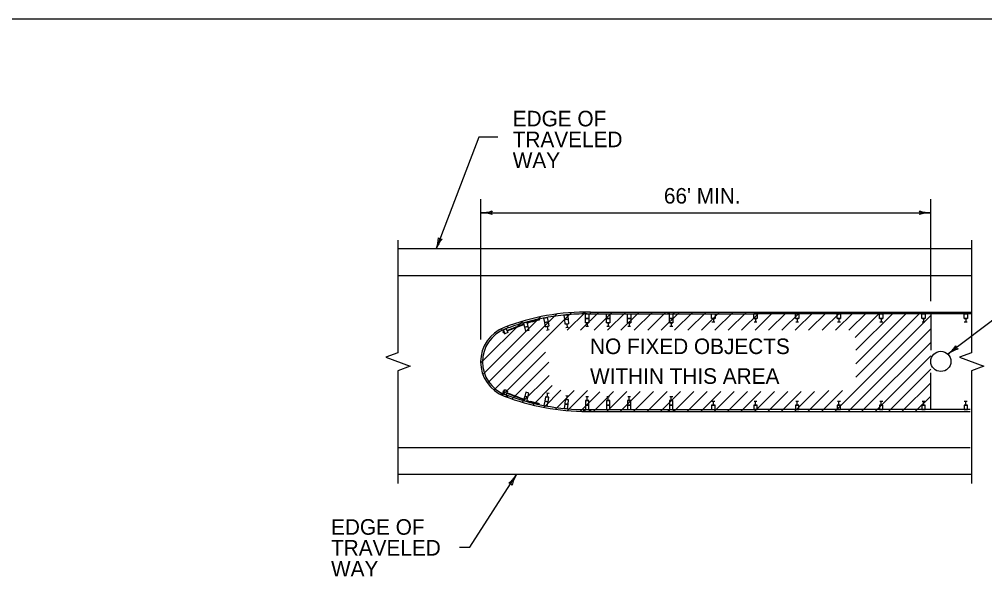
# Model space of a CAD drawing. Extents: x 503 to 668, y -7 to 93.
# Drawn here: x 602.57 to 646.05, y 67.19 to 92.91 of the extents above; entities that cross this region are included whole.
import ezdxf

# ---------------------------------------------------------------- set-up
doc = ezdxf.new("R2010")
doc.units = 0
for name, color, linetype in [('Level 1', 7, 'Continuous'), ('Level 10', 7, 'Continuous'), ('Level 11', 7, 'Continuous'), ('Level 2', 7, 'Continuous'), ('P_SDD_Details', 7, 'Continuous'), ('R_TS_DIM_PR', 7, 'Continuous'), ('SB_STD_SEPIA', 7, 'Continuous')]:
    doc.layers.add(name, color=color, linetype=linetype)

msp = doc.modelspace()

# ---------------------------------------------------------------- linework, layer by layer
at = {"layer": 'Level 1'}
for centre, radius, start, end in [((623.36, 82.614), 1.587, 90, 90.0122), ((623.36, 85.789), 1.587, 270.0061, 288.6528), ((623.36, 82.614), 1.587, 71.3312, 90), ((623.963, 84.202), 0.127, 139.1087, 221.2254), ((643.022, 84.202), 0.127, 318.7746, 40.8913), ((643.626, 85.789), 1.587, 251.3472, 269.9939), ((643.626, 82.614), 1.587, 90, 108.6688), ((643.626, 82.614), 1.587, 89.9878, 90), ((619.868, 83.139), 1.587, 339.1106, 357.7794), ((621.567, 83.137), 0.127, 207.8852, 290.0019), ((622.834, 82.007), 1.587, 140.4578, 159.1045), ((619.868, 83.139), 1.587, 339.0984, 339.1106), ((643.427, 79.088), 1.587, 307.6803, 326.3491), ((643.427, 79.088), 1.587, 307.6681, 307.6803), ((645.368, 76.575), 1.587, 109.0274, 127.6742), ((644.875, 78.2), 0.127, 176.4549, 258.5716), ((623.611, 73.248), 1.587, 309.6338, 328.2805), ((626.312, 71.579), 1.587, 148.2866, 166.9554), ((626.312, 71.579), 1.587, 148.2744, 148.2866), ((624.644, 71.901), 0.127, 17.0612, 99.1779)]:
    msp.add_arc(centre, radius, start, end, dxfattribs=at)
at = {"layer": 'Level 10'}
for p, q in [((645.461, 81.36), (619.626, 81.36)), ((645.403, 73.626), (619.626, 73.626))]:
    msp.add_line(p, q, dxfattribs=at)
at = {"layer": 'Level 11'}
for p, q in [((627.989, 79.646), (627.989, 79.731)), ((628.147, 79.647), (635.725, 79.647)), ((628.305, 79.732), (645.461, 79.732)), ((628.305, 79.647), (628.305, 79.732)), ((631.803, 79.647), (631.803, 79.732)), ((632.069, 79.647), (632.069, 79.732)), ((645.458, 79.647), (635.647, 79.647)), ((635.725, 79.647), (635.732, 79.647)), ((624.533, 78.904), (625.291, 79.194)), ((624.539, 78.886), (625.296, 79.176)), ((625.107, 79.105), (625.153, 79.141)), ((625.16, 79.124), (625.207, 79.161)), ((625.213, 79.145), (625.26, 79.181)), ((625.267, 79.164), (625.294, 79.185)), ((625.433, 79.248), (625.59, 79.308)), ((625.438, 79.23), (625.596, 79.29)), ((625.438, 79.231), (625.495, 79.272)), ((625.496, 79.252), (625.555, 79.295)), ((625.587, 79.325), (625.6, 79.273)), ((625.59, 79.308), (625.596, 79.29)), ((625.98, 79.417), (625.991, 79.365)), ((627.168, 79.194), (627.293, 79.206)), ((627.23, 79.2), (627.246, 79.032)), ((628.084, 79.242), (628.21, 79.242)), ((628.147, 79.242), (628.147, 79.074)), ((629.031, 79.242), (629.158, 79.242)), ((629.095, 79.242), (629.095, 79.074)), ((629.979, 79.242), (630.105, 79.242)), ((630.042, 79.242), (630.042, 79.074)), ((631.873, 79.242), (632, 79.242)), ((631.936, 79.242), (631.936, 79.074)), ((633.768, 79.445), (633.894, 79.445)), ((633.894, 79.276), (633.768, 79.276)), ((633.831, 79.445), (633.831, 79.276)), ((635.662, 79.445), (635.789, 79.445)), ((635.789, 79.276), (635.662, 79.276)), ((635.725, 79.445), (635.725, 79.276)), ((637.545, 79.445), (637.671, 79.445)), ((637.671, 79.276), (637.545, 79.276)), ((637.608, 79.445), (637.608, 79.276)), ((639.426, 79.445), (639.553, 79.445)), ((639.553, 79.276), (639.426, 79.276)), ((639.489, 79.445), (639.489, 79.276)), ((641.333, 79.445), (641.459, 79.445)), ((641.459, 79.276), (641.333, 79.276)), ((641.396, 79.445), (641.396, 79.276)), ((643.235, 79.445), (643.362, 79.445)), ((643.362, 79.276), (643.235, 79.276)), ((643.299, 79.445), (643.299, 79.276)), ((645.134, 79.445), (645.26, 79.445)), ((645.26, 79.276), (645.134, 79.276)), ((645.197, 79.445), (645.197, 79.276)), ((624.262, 78.974), (624.293, 78.894)), ((624.37, 78.939), (624.353, 78.933)), ((624.353, 78.933), (624.425, 78.744)), ((624.354, 78.832), (624.365, 78.836)), ((624.354, 78.832), (624.358, 78.82)), ((624.358, 78.82), (624.37, 78.825)), ((624.363, 78.842), (624.376, 78.846)), ((624.372, 78.819), (624.363, 78.842)), ((624.366, 78.834), (624.378, 78.839)), ((624.376, 78.871), (624.367, 78.867)), ((624.367, 78.867), (624.392, 78.802)), ((624.369, 78.826), (624.381, 78.831)), ((624.37, 78.939), (624.443, 78.751)), ((624.372, 78.819), (624.384, 78.824)), ((624.376, 78.871), (624.401, 78.806)), ((624.376, 78.846), (624.384, 78.824)), ((624.401, 78.806), (624.392, 78.802)), ((624.443, 78.751), (624.425, 78.744)), ((624.538, 78.889), (624.575, 78.919)), ((624.554, 79.095), (624.585, 79.015)), ((624.58, 78.901), (624.622, 78.938)), ((624.629, 78.922), (624.677, 78.957)), ((624.682, 78.941), (624.73, 78.979)), ((624.735, 78.963), (624.782, 78.998)), ((624.788, 78.981), (624.835, 79.018)), ((624.841, 79.004), (624.889, 79.039)), ((624.895, 79.022), (624.94, 79.059)), ((624.948, 79.043), (624.995, 79.08)), ((625.001, 79.064), (625.047, 79.1)), ((625.054, 79.083), (625.102, 79.12)), ((626.287, 79.067), (626.412, 79.09)), ((626.442, 78.924), (626.318, 78.901)), ((626.35, 79.078), (626.38, 78.913)), ((627.309, 79.038), (627.183, 79.026)), ((628.21, 79.074), (628.084, 79.074)), ((629.158, 79.074), (629.031, 79.074)), ((630.105, 79.074), (629.979, 79.074)), ((632, 79.074), (631.873, 79.074)), ((624.262, 76.013), (624.293, 76.093)), ((624.353, 76.054), (624.425, 76.243)), ((624.354, 76.155), (624.358, 76.166)), ((624.354, 76.155), (624.365, 76.151)), ((624.358, 76.166), (624.37, 76.162)), ((624.372, 76.168), (624.363, 76.145)), ((624.363, 76.145), (624.376, 76.14)), ((624.366, 76.153), (624.378, 76.147)), ((624.367, 76.119), (624.392, 76.184)), ((624.376, 76.116), (624.367, 76.119)), ((624.369, 76.161), (624.381, 76.156)), ((624.37, 76.047), (624.443, 76.236)), ((624.372, 76.168), (624.384, 76.163)), ((624.376, 76.116), (624.401, 76.181)), ((624.376, 76.14), (624.384, 76.163)), ((624.401, 76.181), (624.392, 76.184)), ((624.443, 76.236), (624.425, 76.243)), ((624.538, 76.097), (624.575, 76.068)), ((624.539, 76.101), (625.296, 75.811)), ((624.37, 76.047), (624.353, 76.054)), ((624.533, 76.083), (625.291, 75.793)), ((624.554, 75.892), (624.585, 75.971)), ((624.58, 76.085), (624.622, 76.049)), ((624.629, 76.065), (624.677, 76.03)), ((624.682, 76.046), (624.73, 76.008)), ((624.735, 76.024), (624.782, 75.989)), ((624.788, 76.005), (624.835, 75.968)), ((624.841, 75.983), (624.889, 75.947)), ((624.895, 75.964), (624.94, 75.927)), ((624.948, 75.943), (624.995, 75.906)), ((625.001, 75.923), (625.047, 75.887)), ((625.054, 75.904), (625.102, 75.866)), ((625.107, 75.882), (625.153, 75.846)), ((625.16, 75.862), (625.207, 75.826)), ((625.213, 75.841), (625.26, 75.806)), ((625.267, 75.822), (625.294, 75.802)), ((625.433, 75.738), (625.59, 75.679)), ((625.438, 75.757), (625.596, 75.696)), ((625.438, 75.756), (625.495, 75.715)), ((625.496, 75.735), (625.555, 75.692)), ((625.587, 75.662), (625.6, 75.713)), ((625.59, 75.679), (625.596, 75.696)), ((626.287, 75.92), (626.412, 75.897)), ((626.442, 76.062), (626.318, 76.085)), ((626.35, 75.908), (626.38, 76.074)), ((627.168, 75.792), (627.293, 75.781)), ((627.309, 75.949), (627.183, 75.96)), ((627.23, 75.787), (627.246, 75.954)), ((628.21, 75.913), (628.084, 75.913)), ((628.084, 75.744), (628.21, 75.744)), ((628.147, 75.744), (628.147, 75.913)), ((629.158, 75.913), (629.031, 75.913)), ((629.031, 75.744), (629.158, 75.744)), ((629.095, 75.744), (629.095, 75.913)), ((630.105, 75.913), (629.979, 75.913)), ((629.979, 75.744), (630.105, 75.744)), ((630.042, 75.744), (630.042, 75.913)), ((632, 75.913), (631.873, 75.913)), ((631.873, 75.744), (632, 75.744)), ((631.936, 75.744), (631.936, 75.913)), ((633.894, 75.71), (633.768, 75.71)), ((633.831, 75.542), (633.831, 75.71)), ((635.789, 75.71), (635.662, 75.71)), ((635.725, 75.542), (635.725, 75.71)), ((637.671, 75.71), (637.545, 75.71)), ((637.608, 75.542), (637.608, 75.71)), ((639.553, 75.71), (639.426, 75.71)), ((639.489, 75.542), (639.489, 75.71)), ((641.459, 75.71), (641.333, 75.71)), ((641.396, 75.542), (641.396, 75.71)), ((643.362, 75.71), (643.235, 75.71)), ((643.299, 75.542), (643.299, 75.71)), ((645.26, 75.71), (645.134, 75.71)), ((645.197, 75.542), (645.197, 75.71)), ((625.98, 75.569), (625.991, 75.621)), ((627.989, 75.341), (627.989, 75.256)), ((628.147, 75.34), (635.725, 75.34)), ((628.147, 75.255), (645.403, 75.255)), ((628.305, 75.34), (628.305, 75.255)), ((631.803, 75.34), (631.803, 75.255)), ((632.069, 75.34), (632.069, 75.255)), ((633.768, 75.542), (633.894, 75.542)), ((645.403, 75.34), (635.652, 75.34)), ((635.662, 75.542), (635.789, 75.542)), ((635.725, 75.34), (635.732, 75.34)), ((635.725, 75.255), (635.727, 75.255)), ((637.545, 75.542), (637.671, 75.542)), ((639.426, 75.542), (639.553, 75.542)), ((641.333, 75.542), (641.459, 75.542)), ((643.235, 75.542), (643.362, 75.542)), ((645.134, 75.542), (645.26, 75.542))]:
    msp.add_line(p, q, dxfattribs=at)
for points in [[(627.117, 79.596), (627.268, 79.61), (627.287, 79.408), (627.136, 79.394), (627.117, 79.596)], [(628.071, 79.647), (628.223, 79.647), (628.223, 79.445), (628.071, 79.445), (628.071, 79.647)], [(629.019, 79.647), (629.17, 79.647), (629.17, 79.445), (629.019, 79.445), (629.019, 79.647)], [(629.966, 79.647), (630.118, 79.647), (630.118, 79.445), (629.966, 79.445), (629.966, 79.647)], [(631.861, 79.647), (632.012, 79.647), (632.012, 79.445), (631.861, 79.445), (631.861, 79.647)], [(633.755, 79.647), (633.907, 79.647), (633.907, 79.445), (633.755, 79.445), (633.755, 79.647)], [(635.65, 79.647), (635.801, 79.647), (635.801, 79.445), (635.65, 79.445), (635.65, 79.647)], [(637.532, 79.647), (637.684, 79.647), (637.684, 79.445), (637.532, 79.445), (637.532, 79.647)], [(639.414, 79.647), (639.565, 79.647), (639.565, 79.445), (639.414, 79.445), (639.414, 79.647)], [(641.32, 79.647), (641.472, 79.647), (641.472, 79.445), (641.32, 79.445), (641.32, 79.647)], [(643.223, 79.647), (643.374, 79.647), (643.374, 79.445), (643.223, 79.445), (643.223, 79.647)], [(645.121, 79.647), (645.273, 79.647), (645.273, 79.445), (645.121, 79.445), (645.121, 79.647)], [(625.278, 79.241), (625.424, 79.282), (625.479, 79.087), (625.333, 79.046), (625.278, 79.241)], [(626.203, 79.463), (626.352, 79.49), (626.388, 79.291), (626.239, 79.264), (626.203, 79.463)], [(626.239, 79.264), (626.388, 79.291), (626.425, 79.092), (626.276, 79.065), (626.239, 79.264)], [(627.136, 79.394), (627.287, 79.408), (627.305, 79.207), (627.154, 79.193), (627.136, 79.394)], [(628.071, 79.445), (628.223, 79.445), (628.223, 79.242), (628.071, 79.242), (628.071, 79.445)], [(629.019, 79.445), (629.17, 79.445), (629.17, 79.242), (629.019, 79.242), (629.019, 79.445)], [(629.966, 79.445), (630.118, 79.445), (630.118, 79.242), (629.966, 79.242), (629.966, 79.445)], [(631.861, 79.445), (632.012, 79.445), (632.012, 79.242), (631.861, 79.242), (631.861, 79.445)], [(624.372, 78.934), (624.502, 78.983), (624.57, 78.807), (624.44, 78.757), (624.372, 78.934)], [(625.339, 79.048), (625.472, 79.086), (625.524, 78.903), (625.39, 78.866), (625.339, 79.048)], [(624.372, 76.053), (624.502, 76.003), (624.57, 76.18), (624.44, 76.23), (624.372, 76.053)], [(625.339, 75.938), (625.472, 75.901), (625.524, 76.083), (625.39, 76.121), (625.339, 75.938)], [(625.278, 75.746), (625.424, 75.705), (625.479, 75.899), (625.333, 75.94), (625.278, 75.746)], [(626.203, 75.524), (626.352, 75.497), (626.388, 75.695), (626.239, 75.723), (626.203, 75.524)], [(626.239, 75.723), (626.388, 75.695), (626.425, 75.894), (626.276, 75.922), (626.239, 75.723)], [(627.136, 75.592), (627.287, 75.578), (627.305, 75.78), (627.154, 75.794), (627.136, 75.592)], [(628.071, 75.542), (628.223, 75.542), (628.223, 75.744), (628.071, 75.744), (628.071, 75.542)], [(629.019, 75.542), (629.17, 75.542), (629.17, 75.744), (629.019, 75.744), (629.019, 75.542)], [(629.966, 75.542), (630.118, 75.542), (630.118, 75.744), (629.966, 75.744), (629.966, 75.542)], [(631.861, 75.542), (632.012, 75.542), (632.012, 75.744), (631.861, 75.744), (631.861, 75.542)], [(627.117, 75.391), (627.268, 75.377), (627.287, 75.578), (627.136, 75.592), (627.117, 75.391)], [(628.071, 75.34), (628.223, 75.34), (628.223, 75.542), (628.071, 75.542), (628.071, 75.34)], [(629.019, 75.34), (629.17, 75.34), (629.17, 75.542), (629.019, 75.542), (629.019, 75.34)], [(629.966, 75.34), (630.118, 75.34), (630.118, 75.542), (629.966, 75.542), (629.966, 75.34)], [(631.861, 75.34), (632.012, 75.34), (632.012, 75.542), (631.861, 75.542), (631.861, 75.34)], [(633.755, 75.34), (633.907, 75.34), (633.907, 75.542), (633.755, 75.542), (633.755, 75.34)], [(635.65, 75.34), (635.801, 75.34), (635.801, 75.542), (635.65, 75.542), (635.65, 75.34)], [(637.532, 75.34), (637.684, 75.34), (637.684, 75.542), (637.532, 75.542), (637.532, 75.34)], [(639.414, 75.34), (639.565, 75.34), (639.565, 75.542), (639.414, 75.542), (639.414, 75.34)], [(641.32, 75.34), (641.472, 75.34), (641.472, 75.542), (641.32, 75.542), (641.32, 75.34)], [(643.223, 75.34), (643.374, 75.34), (643.374, 75.542), (643.223, 75.542), (643.223, 75.34)], [(645.121, 75.34), (645.273, 75.34), (645.273, 75.542), (645.121, 75.542), (645.121, 75.34)]]:
    msp.add_lwpolyline(points, dxfattribs=at)
for centre, radius in [((631.83, 79.707), 0.0076), ((631.83, 79.675), 0.0076), ((632.043, 79.705), 0.0076), ((632.043, 79.673), 0.0076), ((624.325, 76.034), 0.00758), ((624.522, 75.95), 0.00758), ((628.04, 75.298), 0.00758), ((628.255, 75.297), 0.00758), ((631.83, 75.312), 0.0076), ((631.83, 75.279), 0.0076), ((632.043, 75.313), 0.0076), ((632.043, 75.281), 0.0076)]:
    msp.add_circle(centre, radius, dxfattribs=at)
for centre, radius, start, end in [((628.156, 69.272), 10.461, 89.1832, 111.0027), ((628.147, 69.304), 10.343, 95.2963, 100.4167), ((628.147, 69.304), 10.343, 89.9996, 95.2963), ((628.147, 69.304), 10.343, 105.6858, 111.02), ((628.147, 69.304), 10.343, 100.4167, 105.6858), ((628.147, 69.304), 10.343, 102.0959, 104.3344), ((628.147, 69.304), 10.338, 102.0959, 104.3344), ((628.147, 69.304), 10.294, 102.0959, 104.3344), ((628.147, 69.304), 10.29, 102.0959, 104.3344), ((625.004, 77.493), 1.656, 111.1413, 248.8587), ((625.004, 77.493), 1.571, 111.1413, 248.8587), ((628.147, 85.683), 10.428, 248.98, 270.0004), ((628.147, 85.683), 10.343, 248.98, 270.0004), ((628.147, 85.683), 10.343, 255.6656, 257.9041), ((628.147, 85.683), 10.338, 255.6656, 257.9041), ((628.147, 85.683), 10.294, 255.6656, 257.9041), ((628.147, 85.683), 10.29, 255.6656, 257.9041)]:
    msp.add_arc(centre, radius, start, end, dxfattribs=at)
at = {"layer": 'Level 2'}
for p, q in [((623.275, 87.602), (621.351, 82.573)), ((624.119, 87.602), (623.275, 87.602)), ((623.36, 78.498), (623.36, 84.819)), ((643.626, 80.22), (643.626, 84.819)), ((623.36, 84.202), (643.626, 84.201)), ((623.659, 76.527), (626.774, 79.641)), ((623.951, 76.215), (627.445, 79.708)), ((627.25, 78.909), (628.073, 79.732)), ((627.854, 78.909), (628.677, 79.732)), ((628.458, 78.909), (629.281, 79.732)), ((629.063, 78.909), (629.885, 79.732)), ((629.667, 78.909), (630.489, 79.732)), ((630.271, 78.909), (631.093, 79.732)), ((630.875, 78.909), (631.698, 79.732)), ((631.479, 78.909), (632.302, 79.732)), ((632.083, 78.909), (632.906, 79.732)), ((632.687, 78.909), (633.51, 79.732)), ((633.291, 78.909), (634.114, 79.732)), ((633.896, 78.909), (634.718, 79.732)), ((634.5, 78.909), (635.322, 79.732)), ((635.104, 78.909), (635.926, 79.732)), ((635.708, 78.909), (636.531, 79.732)), ((636.312, 78.909), (637.135, 79.732)), ((636.916, 78.909), (637.739, 79.732)), ((637.52, 78.909), (638.343, 79.732)), ((638.124, 78.909), (638.947, 79.732)), ((638.728, 78.909), (639.551, 79.732)), ((639.333, 78.909), (640.155, 79.732)), ((639.937, 78.909), (640.759, 79.732)), ((640.215, 78.583), (641.364, 79.732)), ((640.247, 78.011), (641.968, 79.732)), ((640.247, 77.407), (642.572, 79.732)), ((640.247, 76.803), (643.176, 79.732)), ((640.247, 76.199), (643.621, 79.573)), ((643.621, 79.647), (643.621, 78.018)), ((646.718, 79.584), (644.397, 77.831)), ((623.349, 77.425), (625.244, 79.32)), ((623.45, 76.921), (626.047, 79.518)), ((639.907, 75.255), (643.621, 78.969)), ((640.511, 75.255), (643.621, 78.365)), ((624.322, 75.981), (626.266, 77.925)), ((624.764, 75.819), (626.421, 77.476)), ((640.215, 76.167), (641.443, 77.395)), ((641.115, 75.255), (643.621, 77.761)), ((640.247, 76.803), (640.73, 77.286)), ((641.719, 75.255), (643.621, 77.157)), ((643.621, 75.34), (643.621, 77.002)), ((625.222, 75.673), (626.429, 76.88)), ((642.323, 75.255), (643.621, 76.553)), ((625.699, 75.546), (626.577, 76.424)), ((626.196, 75.439), (626.965, 76.208)), ((626.715, 75.353), (627.56, 76.199)), ((627.258, 75.293), (628.164, 76.199)), ((627.829, 75.259), (628.711, 76.141)), ((628.428, 75.255), (629.328, 76.154)), ((629.033, 75.255), (629.932, 76.154)), ((629.637, 75.255), (630.537, 76.154)), ((630.241, 75.255), (631.141, 76.154)), ((630.845, 75.255), (631.745, 76.154)), ((631.449, 75.255), (632.349, 76.154)), ((632.053, 75.255), (632.953, 76.154)), ((632.657, 75.255), (633.557, 76.154)), ((633.261, 75.255), (634.161, 76.154)), ((633.866, 75.255), (634.765, 76.154)), ((634.47, 75.255), (635.37, 76.154)), ((635.074, 75.255), (635.974, 76.154)), ((635.678, 75.255), (636.578, 76.154)), ((636.282, 75.255), (637.182, 76.154)), ((636.886, 75.255), (637.786, 76.154)), ((637.49, 75.255), (638.39, 76.154)), ((638.094, 75.255), (639.039, 76.199)), ((638.699, 75.255), (639.643, 76.199)), ((639.303, 75.255), (640.215, 76.167)), ((642.927, 75.255), (643.621, 75.949)), ((622.869, 69.144), (624.961, 72.414)), ((622.4, 69.144), (622.869, 69.144))]:
    msp.add_line(p, q, dxfattribs=at)
for points in [[(619.626, 82.973), (619.626, 77.894), (619.075, 77.694), (620.176, 77.293), (619.626, 77.093), (619.626, 72.013)], [(645.461, 82.973), (645.461, 77.894), (644.911, 77.694), (646.011, 77.293), (645.461, 77.093), (645.461, 72.013)]]:
    msp.add_lwpolyline(points, dxfattribs=at)
msp.add_circle((644.076, 77.51), 0.455, dxfattribs=at)
at = {"layer": 'P_SDD_Details'}
for p, q in [((645.481, 82.573), (619.626, 82.573)), ((645.421, 72.414), (619.626, 72.414))]:
    msp.add_line(p, q, dxfattribs=at)
at = {"layer": 'SB_STD_SEPIA'}
msp.add_lwpolyline([(502.853, -7.219), (667.854, -7.219), (667.854, 92.907), (502.853, 92.907)], close=True, dxfattribs=at)

# ---------------------------------------------------------------- texts
at = {"layer": 'Level 2'}
for s, p in [('EDGE OF ', (624.796, 88.089)), ('TRAVELED', (624.796, 87.151)), ('WAY', (624.796, 86.213)), ('NO FIXED OBJECTS ', (628.277, 77.84)), ('WITHIN THIS AREA', (628.277, 76.5)), ('EDGE OF ', (616.612, 69.709)), ('TRAVELED', (616.612, 68.771)), ('WAY', (616.612, 67.833))]:
    msp.add_text(s, height=0.7, dxfattribs=at).set_placement(p)
at = {"layer": 'R_TS_DIM_PR'}
msp.add_text("66' MIN.", height=0.7, dxfattribs=at).set_placement((631.604, 84.614))

doc.saveas('drawing.dxf')
